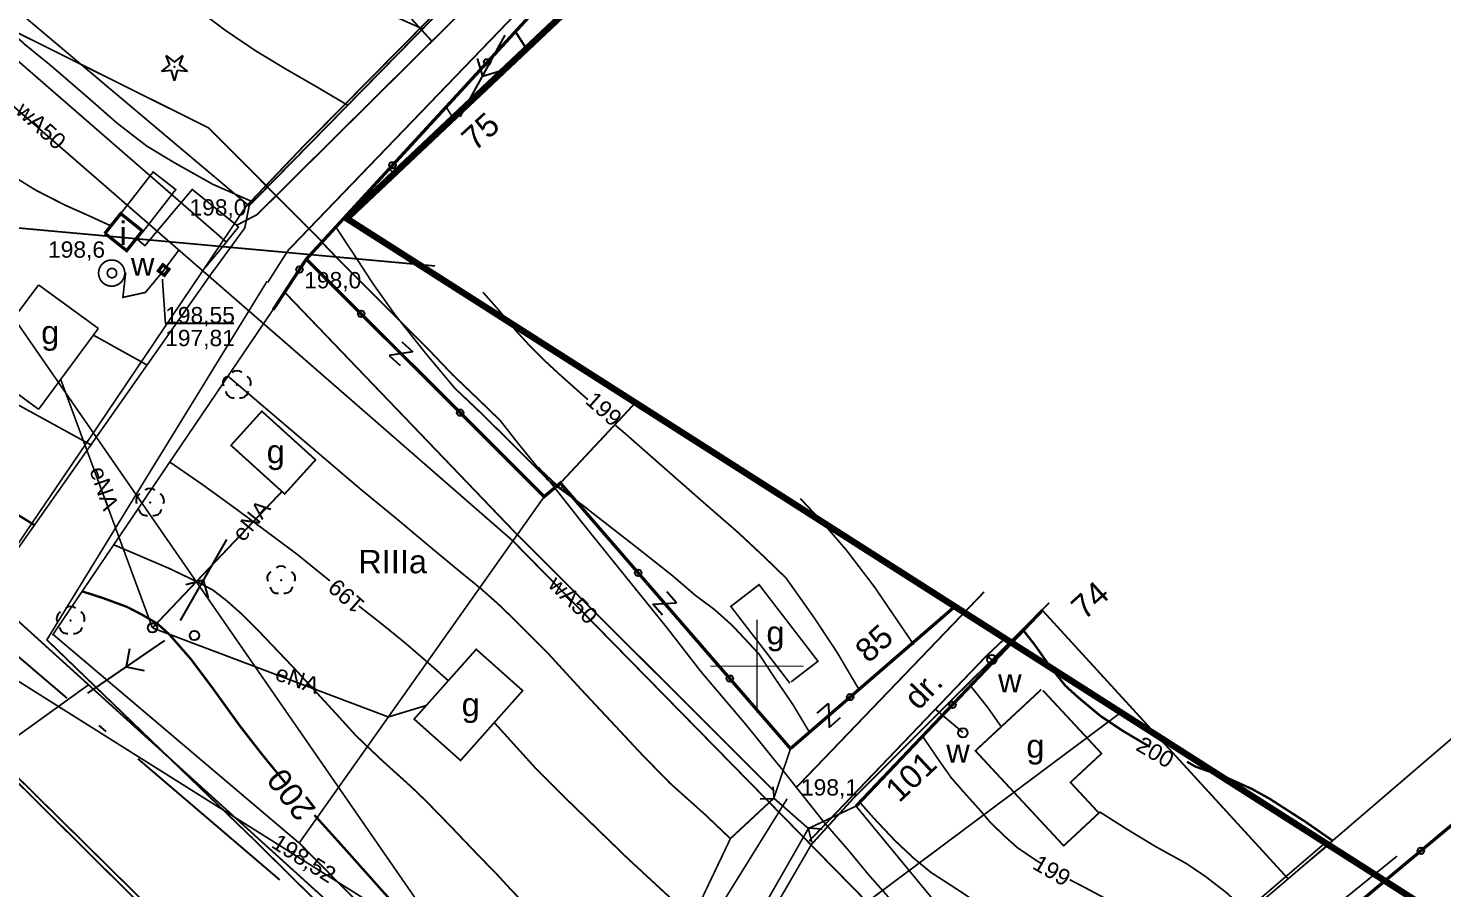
# Model space of a CAD drawing. Extents: x 7572697 to 7573818, y 5546684 to 5547005.
# Drawn here: x 7573260.9 to 7573336.7, y 5546738.1 to 5546784.2 of the extents above; entities that cross this region are included whole.
import ezdxf
from ezdxf.enums import TextEntityAlignment as Align

# ---------------------------------------------------------------- set-up
doc = ezdxf.new("R2010")
doc.units = 0
doc.header["$MEASUREMENT"] = 0
for name, pattern in [('1', [2, 1, -1]), ('15', [3, 2, -0.45, 0.1, -0.45]), ('2', [1, 0.5, -0.5]), ('901', [0])]:
    doc.linetypes.add(name, pattern=pattern)
doc.styles.add('STYL_ARIAL', font='Arial', dxfattribs={"oblique": 0.1})

# ---------------------------------------------------------------- blocks, each defined once
blk = doc.blocks.new('922')
at = {"color": 0}
for centre, radius, start, end in [((-0.35, 0.1), 0.4, 119.84816, 203.51949), ((0, 0.35), 0.4, 50.114, 129.886), ((0.35, 0.1), 0.4, 336.88451, 60.15184), ((-0.2, -0.3), 0.4, 187.477, 278.47884), ((0.2, -0.275), 0.425, 262.64593, 349.62892)]:
    blk.add_arc(centre, radius, start, end, dxfattribs=at)
blk.add_point((0, 0), dxfattribs=at)
blk = doc.blocks.new('507')
at = {"color": 0, "const_width": 0.18}
blk.add_lwpolyline([(0.2, 0.2), (0.2, -0.2), (-0.2, -0.2), (-0.2, 0.2)], close=True, dxfattribs=at)
blk = doc.blocks.new('921')
at = {"color": 0}
for p, q in [((-0.7, -0.25), (-0.25, 0.1)), ((-0.25, 0.1), (-0.45, 0.6)), ((-0.45, 0.6), (0, 0.25)), ((0, 0.25), (0.45, 0.6)), ((0.45, 0.6), (0.25, 0.1)), ((0.25, 0.1), (0.7, -0.25)), ((-0.15, -0.2), (-0.7, -0.25)), ((0, -0.75), (-0.15, -0.2)), ((0.15, -0.2), (0, -0.75)), ((0.7, -0.25), (0.15, -0.2))]:
    blk.add_line(p, q, dxfattribs=at)
blk.add_point((0, 0), dxfattribs=at)
blk = doc.blocks.new('516')
at = {"color": 0}
for p, q in [((0.75, 0), (5.75, 0)), ((3.25, 0), (2.55, 0.7)), ((2.55, -0.7), (3.25, 0))]:
    blk.add_line(p, q, dxfattribs=at)
blk = doc.blocks.new('510')
at = {"color": 0}
blk.add_circle((0, 0), 0.25, dxfattribs=at)
blk.add_circle((0, 0), 0.25, dxfattribs=at)
blk = doc.blocks.new('202')
at = {"color": 0}
blk.add_circle((0, 0), 0.25, dxfattribs=at)
blk.add_circle((0, 0), 0.25, dxfattribs=at)
blk = doc.blocks.new('991')
at = {"color": 0}
for p, q in [((-0.4, 0.5), (0.4, 0.5)), ((0.4, 0.5), (-0.4, -0.5)), ((-0.4, -0.5), (0.4, -0.5))]:
    blk.add_line(p, q, dxfattribs=at)

msp = doc.modelspace()

# ---------------------------------------------------------------- linework, layer by layer
at = {"color": 0}
msp.add_line((7573268.271, 5546768.3786), (7573271.946, 5546768.3786), dxfattribs=at)
at = {"linetype": '15', "ltscale": 5}
msp.add_lwpolyline([(7573108.622, 5546899.293), (7573226.703, 5546880.3512), (7573221.1744, 5546784.0016), (7573305.1608, 5546712.2674)], dxfattribs=at)
at = {"color": 5, "const_width": 0.09}
for points in [[(7573377.501, 5546850.833), (7573369.193, 5546860.715), (7573368.577, 5546860.174), (7573351.62, 5546844.857), (7573347.664, 5546841.377), (7573342.559, 5546836.399), (7573339.596, 5546833.787), (7573332.71, 5546828.728), (7573326.313, 5546822.951), (7573317.098, 5546814.54), (7573309.343, 5546807.667), (7573298.381, 5546798.377), (7573297.604, 5546797.632), (7573285.188, 5546786.093), (7573273.203, 5546774.209), (7573272.105, 5546773.634), (7573272.105, 5546773.634), (7573269.723, 5546775.556), (7573267.186, 5546772.541), (7573266.6934, 5546772.9555)], [(7573199.83, 5546806.53), (7573208.5938, 5546825.7585), (7573246.3501, 5546791.9974), (7573275.3751, 5546766.7692), (7573286.8978, 5546756.7282), (7573305.899, 5546737.356)], [(7573273.506, 5546793.44), (7573282.5714, 5546783.4985)], [(7573272.0976, 5546773.6345), (7573272.196, 5546773.5361), (7573271.1873, 5546772.2814)], [(7573269.0061, 5546772.3051), (7573268.1884, 5546771.2076), (7573267.2127, 5546770.0335), (7573266.0055, 5546769.7689), (7573266.1544, 5546771.0918)], [(7573271.1873, 5546772.2814), (7573270.2764, 5546771.201)], [(7573257.6347, 5546754.9158), (7573289.769, 5546725.8031)], [(7573313.4155, 5546751.6012), (7573312.291, 5546750.5428), (7573302.7991, 5546740.6276)], [(7573312.291, 5546750.5428), (7573312.59, 5546750.351)], [(7573264.1369, 5546748.9825), (7573231.196, 5546725.236)], [(7573305.899, 5546737.356), (7573319.6535, 5546747.6265)], [(7573311.0343, 5546746.4484), (7573309.546, 5546747.7052)]]:
    msp.add_lwpolyline(points, dxfattribs=at)
at = {"color": 3, "const_width": 0.09}
for points in [[(7573346.8881, 5546841.5758), (7573334.66, 5546830.821), (7573331.858, 5546828.657), (7573320.077, 5546818.23), (7573308.858, 5546808.199), (7573297.224, 5546797.972), (7573284.58, 5546786.715), (7573272.764, 5546774.675), (7573256.866, 5546788.067), (7573242.125, 5546801.246), (7573237.173, 5546795.169)], [(7573270.8183, 5546771.13), (7573272.5404, 5546773.4918), (7573272.7865, 5546774.7219)], [(7573258.957, 5546754.283), (7573270.8864, 5546771.2383)], [(7573262.2273, 5546751.655), (7573274.0847, 5546769.1556)], [(7573289.458, 5546759.815), (7573293.4824, 5546764.1229)], [(7573301.796, 5546745.578), (7573289.458, 5546759.815), (7573288.594, 5546759.088), (7573275.455, 5546740.517)], [(7573316.747, 5546728.627), (7573328.474, 5546738.599), (7573315.296, 5546752.995), (7573305.31, 5546742.497)], [(7573275.455, 5546740.517), (7573262.238, 5546751.721)], [(7573328.474, 5546738.599), (7573339.489, 5546748.047)], [(7573298.577, 5546740.758), (7573300.902, 5546742.923), (7573301.796, 5546745.578)], [(7573273.903, 5546730.327), (7573259.212, 5546744.905), (7573234.479, 5546727.047), (7573246.055, 5546710.261)], [(7573300.025, 5546736.523), (7573302.755, 5546741.297), (7573305.31, 5546742.497)], [(7573316.747, 5546728.627), (7573305.31, 5546742.497)], [(7573290.9724, 5546724.8092), (7573275.4731, 5546740.5054)], [(7573298.577, 5546740.758), (7573291.012, 5546724.89)]]:
    msp.add_lwpolyline(points, dxfattribs=at)
at = {"color": 6, "const_width": 0.35}
for points in [[(7573349.4716, 5546824.7787), (7573334.6135, 5546827.4202), (7573278, 5546774), (7573365.7825, 5546717.9984)], [(7573092.2503, 5546815.8488), (7573096, 5546815), (7573301.5, 5546687), (7573365.78, 5546718), (7573278, 5546774)]]:
    msp.add_lwpolyline(points, dxfattribs=at)
at = {"color": 0, "linetype": '2', "const_width": 0.09}
for points in [[(7573273.7676, 5546770.5658), (7573274.859, 5546772.2856), (7573286.5271, 5546784.4035), (7573289.1002, 5546787.0295), (7573296.6078, 5546793.578), (7573300.4442, 5546797.0837), (7573309.0167, 5546804.6706), (7573319.1371, 5546813.6598), (7573329.1714, 5546822.272)], [(7573271.543, 5546772.742), (7573271.543, 5546772.742), (7573240.7264, 5546799.5296)], [(7573285.2506, 5546787.5653), (7573281.6126, 5546783.8612), (7573275.6594, 5546777.8419), (7573272.5903, 5546774.6206), (7573271.1681, 5546772.5039), (7573269.2499, 5546769.6597), (7573264.4874, 5546762.6019), (7573261.0478, 5546757.5417), (7573258.8385, 5546754.2477), (7573248.4206, 5546763.2104), (7573236.6201, 5546773.5424), (7573227.0356, 5546781.6916), (7573230.6405, 5546786.7518)], [(7573271.5684, 5546773.6708), (7573271.5674, 5546773.6722), (7573271.5665, 5546773.6736), (7573271.5656, 5546773.6751), (7573271.5647, 5546773.6767), (7573271.5639, 5546773.6782), (7573271.5632, 5546773.6798), (7573271.5625, 5546773.6814), (7573271.5618, 5546773.683), (7573271.5613, 5546773.6847), (7573271.5607, 5546773.6863), (7573271.5603, 5546773.688), (7573271.5599, 5546773.6897), (7573271.5596, 5546773.6914), (7573271.5593, 5546773.6932), (7573271.5591, 5546773.6949), (7573271.5589, 5546773.6966), (7573271.5588, 5546773.6984), (7573271.5588, 5546773.7001), (7573271.5588, 5546773.7019), (7573271.5589, 5546773.7036), (7573271.559, 5546773.7053), (7573271.5592, 5546773.7071), (7573271.5595, 5546773.7088), (7573271.5598, 5546773.7105), (7573271.5602, 5546773.7122), (7573271.5606, 5546773.7139), (7573271.5611, 5546773.7156), (7573271.5617, 5546773.7172), (7573271.5623, 5546773.7189), (7573271.563, 5546773.7205), (7573271.5637, 5546773.722), (7573271.5645, 5546773.7236), (7573271.5654, 5546773.7251), (7573271.5663, 5546773.7266), (7573271.5672, 5546773.7281), (7573271.5682, 5546773.7295), (7573271.5692, 5546773.7309), (7573271.5703, 5546773.7323), (7573271.5715, 5546773.7336), (7573271.5727, 5546773.7349), (7573271.5739, 5546773.7361), (7573271.5752, 5546773.7373), (7573271.5765, 5546773.7385), (7573271.5778, 5546773.7396), (7573271.5792, 5546773.7406), (7573271.5806, 5546773.7416), (7573271.5821, 5546773.7426), (7573271.5836, 5546773.7435), (7573271.5851, 5546773.7444), (7573271.5867, 5546773.7452), (7573271.5882, 5546773.7459), (7573271.5898, 5546773.7466), (7573271.5915, 5546773.7472), (7573271.5931, 5546773.7478), (7573271.5948, 5546773.7483), (7573271.5965, 5546773.7488), (7573271.5982, 5546773.7492), (7573271.5999, 5546773.7495), (7573271.6016, 5546773.7498), (7573271.6033, 5546773.75), (7573271.6051, 5546773.7502), (7573271.6068, 5546773.7503), (7573271.6086, 5546773.7503), (7573271.6103, 5546773.7503), (7573271.6121, 5546773.7502), (7573271.6138, 5546773.75), (7573271.6155, 5546773.7498), (7573271.6173, 5546773.7496), (7573271.619, 5546773.7492), (7573271.6207, 5546773.7489), (7573271.6224, 5546773.7484), (7573271.624, 5546773.7479), (7573271.6257, 5546773.7473), (7573271.6273, 5546773.7467), (7573271.6289, 5546773.7461), (7573271.6305, 5546773.7453), (7573271.6321, 5546773.7445), (7573271.6336, 5546773.7437), (7573271.6351, 5546773.7428), (7573271.6366, 5546773.7419), (7573271.638, 5546773.7409), (7573271.6394, 5546773.7398), (7573271.6407, 5546773.7387), (7573271.6421, 5546773.7376), (7573271.6434, 5546773.7364), (7573271.6446, 5546773.7352), (7573271.6458, 5546773.7339), (7573271.6469, 5546773.7326), (7573271.648, 5546773.7312), (7573271.6491, 5546773.7298), (7573271.6501, 5546773.7284), (7573271.6511, 5546773.727), (7573271.652, 5546773.7255), (7573271.6528, 5546773.7239), (7573271.6536, 5546773.7224), (7573271.6544, 5546773.7208), (7573271.655, 5546773.7192), (7573271.6557, 5546773.7176), (7573271.6563, 5546773.7159), (7573271.6568, 5546773.7143), (7573271.6572, 5546773.7126), (7573271.6576, 5546773.7109), (7573271.658, 5546773.7092), (7573271.6582, 5546773.7074), (7573271.6585, 5546773.7057), (7573271.6586, 5546773.704), (7573271.6587, 5546773.7022), (7573271.6588, 5546773.7005), (7573271.6587, 5546773.6987), (7573271.6586, 5546773.697), (7573271.6585, 5546773.6953), (7573271.6583, 5546773.6935), (7573271.658, 5546773.6918), (7573271.6577, 5546773.6901), (7573271.6573, 5546773.6884), (7573271.6569, 5546773.6867), (7573271.6564, 5546773.685), (7573271.6558, 5546773.6834), (7573271.6552, 5546773.6817), (7573271.6545, 5546773.6801), (7573271.6538, 5546773.6786), (7573271.653, 5546773.677), (7573271.6522, 5546773.6755), (7573271.6513, 5546773.674), (7573271.6503, 5546773.6725), (7573271.6493, 5546773.6711), (7573271.6483, 5546773.6697), (7573271.6472, 5546773.6683), (7573271.646, 5546773.667), (7573271.6449, 5546773.6657), (7573271.6436, 5546773.6645), (7573271.6424, 5546773.6633), (7573271.641, 5546773.6621), (7573271.6397, 5546773.661), (7573271.6383, 5546773.66), (7573271.6369, 5546773.659), (7573271.6354, 5546773.658), (7573271.6339, 5546773.6571), (7573271.6324, 5546773.6562), (7573271.6308, 5546773.6554), (7573271.6293, 5546773.6547), (7573271.6277, 5546773.654), (7573271.626, 5546773.6534), (7573271.6244, 5546773.6528), (7573271.6227, 5546773.6523), (7573271.621, 5546773.6518), (7573271.6193, 5546773.6514), (7573271.6176, 5546773.6511), (7573271.6159, 5546773.6508), (7573271.6142, 5546773.6506), (7573271.6124, 5546773.6504), (7573271.6107, 5546773.6503), (7573271.6089, 5546773.6503), (7573271.6072, 5546773.6503), (7573271.6055, 5546773.6504), (7573271.6037, 5546773.6506), (7573271.602, 5546773.6508), (7573271.6003, 5546773.651), (7573271.5985, 5546773.6514), (7573271.5968, 5546773.6517), (7573271.5952, 5546773.6522), (7573271.5935, 5546773.6527), (7573271.5918, 5546773.6533), (7573271.5902, 5546773.6539), (7573271.5886, 5546773.6545), (7573271.587, 5546773.6553), (7573271.5855, 5546773.6561), (7573271.5839, 5546773.6569), (7573271.5824, 5546773.6578), (7573271.581, 5546773.6587), (7573271.5795, 5546773.6597), (7573271.5781, 5546773.6608), (7573271.5768, 5546773.6619), (7573271.5754, 5546773.663), (7573271.5742, 5546773.6642), (7573271.5729, 5546773.6654), (7573271.5717, 5546773.6667), (7573271.5706, 5546773.668), (7573271.5684, 5546773.6708)], [(7573275.934, 5546771.3556), (7573275.933, 5546771.3571), (7573275.9321, 5546771.3585), (7573275.9312, 5546771.36), (7573275.9303, 5546771.3616), (7573275.9295, 5546771.3631), (7573275.9288, 5546771.3647), (7573275.9281, 5546771.3663), (7573275.9275, 5546771.3679), (7573275.9269, 5546771.3696), (7573275.9264, 5546771.3712), (7573275.9259, 5546771.3729), (7573275.9255, 5546771.3746), (7573275.9252, 5546771.3763), (7573275.9249, 5546771.378), (7573275.9247, 5546771.3798), (7573275.9245, 5546771.3815), (7573275.9244, 5546771.3833), (7573275.9244, 5546771.385), (7573275.9244, 5546771.3867), (7573275.9245, 5546771.3885), (7573275.9246, 5546771.3902), (7573275.9248, 5546771.392), (7573275.9251, 5546771.3937), (7573275.9254, 5546771.3954), (7573275.9258, 5546771.3971), (7573275.9263, 5546771.3988), (7573275.9268, 5546771.4005), (7573275.9273, 5546771.4021), (7573275.928, 5546771.4037), (7573275.9286, 5546771.4054), (7573275.9294, 5546771.4069), (7573275.9301, 5546771.4085), (7573275.931, 5546771.41), (7573275.9319, 5546771.4115), (7573275.9328, 5546771.413), (7573275.9338, 5546771.4144), (7573275.9349, 5546771.4158), (7573275.936, 5546771.4172), (7573275.9371, 5546771.4185), (7573275.9383, 5546771.4198), (7573275.9395, 5546771.421), (7573275.9408, 5546771.4222), (7573275.9421, 5546771.4234), (7573275.9435, 5546771.4245), (7573275.9448, 5546771.4255), (7573275.9463, 5546771.4265), (7573275.9477, 5546771.4275), (7573275.9492, 5546771.4284), (7573275.9507, 5546771.4293), (7573275.9523, 5546771.43), (7573275.9539, 5546771.4308), (7573275.9555, 5546771.4315), (7573275.9571, 5546771.4321), (7573275.9588, 5546771.4327), (7573275.9604, 5546771.4332), (7573275.9621, 5546771.4337), (7573275.9638, 5546771.4341), (7573275.9655, 5546771.4344), (7573275.9672, 5546771.4347), (7573275.969, 5546771.4349), (7573275.9707, 5546771.4351), (7573275.9724, 5546771.4352), (7573275.9742, 5546771.4352), (7573275.9759, 5546771.4352), (7573275.9777, 5546771.4351), (7573275.9794, 5546771.4349), (7573275.9812, 5546771.4347), (7573275.9829, 5546771.4345), (7573275.9846, 5546771.4341), (7573275.9863, 5546771.4338), (7573275.988, 5546771.4333), (7573275.9897, 5546771.4328), (7573275.9913, 5546771.4322), (7573275.9929, 5546771.4316), (7573275.9945, 5546771.4309), (7573275.9961, 5546771.4302), (7573275.9977, 5546771.4294), (7573275.9992, 5546771.4286), (7573276.0007, 5546771.4277), (7573276.0022, 5546771.4268), (7573276.0036, 5546771.4258), (7573276.005, 5546771.4247), (7573276.0064, 5546771.4236), (7573276.0077, 5546771.4225), (7573276.009, 5546771.4213), (7573276.0102, 5546771.4201), (7573276.0114, 5546771.4188), (7573276.0126, 5546771.4175), (7573276.0137, 5546771.4161), (7573276.0147, 5546771.4147), (7573276.0157, 5546771.4133), (7573276.0167, 5546771.4119), (7573276.0176, 5546771.4104), (7573276.0184, 5546771.4088), (7573276.0192, 5546771.4073), (7573276.02, 5546771.4057), (7573276.0207, 5546771.4041), (7573276.0213, 5546771.4025), (7573276.0219, 5546771.4008), (7573276.0224, 5546771.3992), (7573276.0229, 5546771.3975), (7573276.0233, 5546771.3958), (7573276.0236, 5546771.3941), (7573276.0239, 5546771.3923), (7573276.0241, 5546771.3906), (7573276.0243, 5546771.3889), (7573276.0243, 5546771.3871), (7573276.0244, 5546771.3854), (7573276.0244, 5546771.3836), (7573276.0243, 5546771.3819), (7573276.0241, 5546771.3802), (7573276.0239, 5546771.3784), (7573276.0237, 5546771.3767), (7573276.0233, 5546771.375), (7573276.0229, 5546771.3733), (7573276.0225, 5546771.3716), (7573276.022, 5546771.3699), (7573276.0214, 5546771.3683), (7573276.0208, 5546771.3666), (7573276.0201, 5546771.365), (7573276.0194, 5546771.3634), (7573276.0186, 5546771.3619), (7573276.0178, 5546771.3604), (7573276.0169, 5546771.3589), (7573276.0159, 5546771.3574), (7573276.0149, 5546771.356), (7573276.0139, 5546771.3546), (7573276.0128, 5546771.3532), (7573276.0117, 5546771.3519), (7573276.0105, 5546771.3506), (7573276.0093, 5546771.3494), (7573276.008, 5546771.3482), (7573276.0067, 5546771.347), (7573276.0053, 5546771.3459), (7573276.0039, 5546771.3449), (7573276.0025, 5546771.3438), (7573276.001, 5546771.3429), (7573275.9996, 5546771.342), (7573275.998, 5546771.3411), (7573275.9965, 5546771.3403), (7573275.9949, 5546771.3396), (7573275.9933, 5546771.3389), (7573275.9917, 5546771.3383), (7573275.99, 5546771.3377), (7573275.9884, 5546771.3372), (7573275.9867, 5546771.3367), (7573275.985, 5546771.3363), (7573275.9833, 5546771.336), (7573275.9815, 5546771.3357), (7573275.9798, 5546771.3355), (7573275.9781, 5546771.3353), (7573275.9763, 5546771.3352), (7573275.9746, 5546771.3352), (7573275.9728, 5546771.3352), (7573275.9711, 5546771.3353), (7573275.9693, 5546771.3354), (7573275.9676, 5546771.3357), (7573275.9659, 5546771.3359), (7573275.9642, 5546771.3362), (7573275.9625, 5546771.3366), (7573275.9608, 5546771.3371), (7573275.9591, 5546771.3376), (7573275.9575, 5546771.3381), (7573275.9558, 5546771.3388), (7573275.9542, 5546771.3394), (7573275.9526, 5546771.3402), (7573275.9511, 5546771.341), (7573275.9496, 5546771.3418), (7573275.9481, 5546771.3427), (7573275.9466, 5546771.3436), (7573275.9452, 5546771.3446), (7573275.9438, 5546771.3457), (7573275.9424, 5546771.3468), (7573275.9411, 5546771.3479), (7573275.9398, 5546771.3491), (7573275.9386, 5546771.3503), (7573275.9374, 5546771.3516), (7573275.9362, 5546771.3529), (7573275.934, 5546771.3556)], [(7573301.615, 5546742.8903), (7573289.9072, 5546724.0255), (7573272.9805, 5546740.7472), (7573261.9275, 5546751.4099), (7573273.7345, 5546770.6319)], [(7573287.165, 5546757.027), (7573274.6655, 5546770.057)], [(7573300.9356, 5546743.2904), (7573287.165, 5546757.027)], [(7573302.0913, 5546743.4784), (7573312.1785, 5546753.9824)], [(7573295.781, 5546716.8025), (7573291.9445, 5546721.1681), (7573297.7654, 5546731.3678), (7573300.7419, 5546736.6926), (7573302.9181, 5546740.443), (7573305.2332, 5546742.9897), (7573315.6645, 5546753.3944)], [(7573316.6424, 5546728.6814), (7573330.533, 5546740.5877)], [(7573334.3109, 5546739.8146), (7573327.4317, 5546734.2451), (7573318.1382, 5546726.6053), (7573315.4329, 5546724.568), (7573312.4232, 5546722.5505), (7573303.7581, 5546716.6966)]]:
    msp.add_lwpolyline(points, dxfattribs=at)
at = {"color": 37}
for points, const_width in [([(7573282.0821, 5546784.1588), (7573280.0647, 5546785.0518), (7573277.6173, 5546786.1762), (7573275.7652, 5546787.2015), (7573274.343, 5546788.0945), (7573273.1524, 5546789.1197), (7573272.0941, 5546790.1119), (7573270.3412, 5546791.8648), (7573268.2576, 5546793.9153), (7573266.2732, 5546795.7476), (7573264.8511, 5546797.0374), (7573263.462, 5546798.2942), (7573261.9407, 5546799.6502), (7573260.7501, 5546800.7746), (7573260.0555, 5546801.3369), (7573259.1295, 5546801.9322), (7573256.1463, 5546803.4536), (7573253.6328, 5546804.7765), (7573251.7476, 5546805.934), (7573248.6387, 5546807.9316)], 0.09), ([(7573273.0069, 5546774.8719), (7573270.8241, 5546775.831), (7573268.7074, 5546777.0216), (7573267.2853, 5546777.8815), (7573265.6978, 5546779.1052), (7573264.0772, 5546780.5274), (7573262.159, 5546782.181), (7573260.7368, 5546783.3386), (7573259.6785, 5546784.3308), (7573256.0736, 5546787.7373), (7573253.6592, 5546789.9532), (7573251.5955, 5546791.9574), (7573250.1733, 5546793.2803), (7573249.1812, 5546794.2725), (7573247.9244, 5546795.5954), (7573246.7668, 5546796.6868), (7573245.2124, 5546798.0097), (7573244.1276, 5546798.8498), (7573242.937, 5546799.6766), (7573241.9779, 5546800.2719), (7573241.5479, 5546800.5365)], 0.09), ([(7573267.7351, 5546787.056), (7573269.2565, 5546785.7662), (7573271.5054, 5546784.0794), (7573273.1524, 5546782.9682), (7573274.7399, 5546782.0091), (7573276.4597, 5546781.0169), (7573278.0803, 5546780.0578)], 0.09), ([(7573247.1704, 5546785.3759), (7573249.1217, 5546784.0199), (7573250.8084, 5546782.7631), (7573252.7597, 5546781.255), (7573254.2149, 5546780.2628), (7573255.8355, 5546779.0721), (7573257.2907, 5546778.0469), (7573259.447, 5546776.6909), (7573261.2991, 5546775.5333), (7573262.9197, 5546774.7065), (7573264.1103, 5546774.1774), (7573265.334, 5546773.6151)], 0.09), ([(7573287.0365, 5546784.0331), (7573287.6318, 5546783.1071)], 0.125), ([(7573283.2992, 5546780.0313), (7573283.7291, 5546779.3368)], 0.09), ([(7573280.2896, 5546776.6909), (7573280.5211, 5546776.3932)], 0.09), ([(7573245.8805, 5546774.9711), (7573246.8727, 5546774.0781), (7573248.1956, 5546772.9537), (7573250.4776, 5546770.9957), (7573253.0573, 5546768.9452), (7573255.2401, 5546767.3246), (7573257.1584, 5546765.9025), (7573259.0435, 5546764.7449), (7573264.3418, 5546761.8345)], 0.09), ([(7573277.4453, 5546773.5026), (7573278.5367, 5546771.849), (7573279.3966, 5546770.526), (7573280.6203, 5546768.8062), (7573282.2739, 5546766.7226), (7573283.7953, 5546764.9036), (7573285.0521, 5546763.713), (7573286.8711, 5546761.9271), (7573288.7562, 5546760.0287)], 0.09), ([(7573290.9324, 5546764.2885), (7573289.4441, 5546765.6114), (7573288.5842, 5546766.4052), (7573287.8235, 5546767.1658), (7573287.0959, 5546767.9596), (7573286.0707, 5546769.1833), (7573285.31, 5546770.0432)], 0.09), ([(7573245.682, 5546768.7335), (7573247.5672, 5546767.1129), (7573248.8901, 5546765.8892), (7573250.4445, 5546764.6325), (7573252.1643, 5546763.2765), (7573253.4541, 5546762.3174), (7573255.1409, 5546761.259), (7573257.1252, 5546760.0684), (7573259.9364, 5546758.3817), (7573261.299, 5546757.5416)], 0.125), ([(7573267.3184, 5546766.134), (7573264.408, 5546767.7546)], 0.09), ([(7573271.6443, 5546765.5387), (7573275.4477, 5546762.2976), (7573278.7881, 5546759.4533), (7573280.7394, 5546757.8525), (7573282.393, 5546756.4635), (7573283.9474, 5546755.1736), (7573285.2042, 5546754.1484), (7573286.0972, 5546753.3546), (7573286.924, 5546752.5609), (7573288.7761, 5546750.7088), (7573290.5951, 5546748.7244), (7573292.5464, 5546746.6408), (7573293.8296, 5546745.265), (7573295.351, 5546743.7106), (7573297.2031, 5546742.0569), (7573298.5591, 5546740.7671)], 0.09), ([(7573305.4978, 5546748.6979), (7573304.3072, 5546750.7153), (7573303.0835, 5546752.5674), (7573302.1244, 5546753.9234), (7573301.5621, 5546754.7172), (7573300.4376, 5546755.8086), (7573298.9494, 5546757.1976), (7573297.1965, 5546758.719), (7573292.8176, 5546762.5687), (7573292.4208, 5546762.8994)], 0.09), ([(7573277.1014, 5546754.5717), (7573275.3485, 5546755.9938), (7573273.6618, 5546757.2506), (7573272.0082, 5546758.4743), (7573270.3214, 5546759.698), (7573268.5024, 5546760.9548)], 0.09), ([(7573288.6901, 5546760.0552), (7573290.8729, 5546758.4677)], 0.09), ([(7573289.5169, 5546759.5591), (7573289.55, 5546759.5591)], 0.09), ([(7573308.4082, 5546751.1453), (7573306.2915, 5546754.2542), (7573304.8032, 5546756.2055), (7573303.3811, 5546757.8591), (7573302.3228, 5546758.9836)], 0.09), ([(7573265.5258, 5546756.5032), (7573267.0802, 5546755.8417), (7573268.4693, 5546755.2464), (7573269.9906, 5546754.5188), (7573270.8175, 5546754.0889), (7573271.5451, 5546753.5266), (7573272.405, 5546752.766), (7573273.2318, 5546751.9391), (7573275.2492, 5546749.8225), (7573276.4068, 5546748.5657), (7573277.5313, 5546747.342), (7573278.4904, 5546746.2837), (7573279.8795, 5546744.9607), (7573281.4339, 5546743.5585), (7573282.2607, 5546742.7647), (7573283.5506, 5546741.4418), (7573284.9065, 5546740.0196), (7573286.0972, 5546738.7959), (7573286.8248, 5546738.0022), (7573287.9162, 5546736.8777), (7573289.4706, 5546735.4556), (7573291.4881, 5546733.7027), (7573294.2265, 5546731.5001)], 0.09), ([(7573263.8457, 5546754.0028), (7573264.9702, 5546753.639), (7573266.227, 5546753.176), (7573267.0538, 5546752.746), (7573267.8475, 5546752.283), (7573268.4759, 5546751.7208), (7573269.6335, 5546750.3978), (7573270.8241, 5546748.8103), (7573272.2793, 5546746.7929), (7573273.4369, 5546745.3046), (7573274.7598, 5546743.684)], 0.125), ([(7573283.4448, 5546749.2272), (7573282.2872, 5546750.2525), (7573281.0966, 5546751.2777), (7573279.8729, 5546752.2699), (7573278.6492, 5546753.229)], 0.09), ([(7573321.0685, 5546745.6685), (7573319.6133, 5546746.5284), (7573318.4227, 5546747.3221), (7573317.232, 5546748.3143), (7573316.5375, 5546748.9427), (7573315.7438, 5546749.9349), (7573314.8508, 5546751.1917), (7573314.2885, 5546751.9061)], 0.125), ([(7573311.4443, 5546748.9427), (7573312.3703, 5546747.7851), (7573313.0649, 5546746.793)], 0.09), ([(7573296.5747, 5546736.4478), (7573293.0359, 5546739.722), (7573289.7617, 5546742.897), (7573288.108, 5546744.5507), (7573285.9252, 5546746.965)], 0.09), ([(7573308.8646, 5546746.2572), (7573309.7906, 5546744.9012), (7573310.419, 5546744.0082), (7573311.1136, 5546743.2145), (7573312.0065, 5546742.2223), (7573312.5026, 5546741.627), (7573313.3294, 5546740.8332), (7573313.9578, 5546740.271), (7573314.9831, 5546739.5765), (7573315.3138, 5546739.378)], 0.09), ([(7573330.8581, 5546740.6414), (7573329.436, 5546741.6336), (7573327.4847, 5546742.8904), (7573326.5255, 5546743.4195), (7573325.2026, 5546744.0148), (7573323.5159, 5546744.6102), (7573323.0529, 5546744.8747)], 0.125), ([(7573319.944, 5546731.3016), (7573317.662, 5546733.1537), (7573314.6854, 5546735.3365), (7573312.238, 5546737.0232), (7573311.0143, 5546737.85), (7573309.3276, 5546738.9414), (7573308.4015, 5546739.7021), (7573307.4094, 5546740.6348), (7573306.2849, 5546741.8254), (7573305.5242, 5546742.6853)], 0.09), ([(7573276.2745, 5546742.0172), (7573277.7959, 5546740.3305), (7573279.9456, 5546737.9162), (7573282.6906, 5546734.9065), (7573284.4435, 5546732.9883), (7573285.7929, 5546731.6687), (7573286.9174, 5546730.4615), (7573288.0915, 5546729.2047), (7573289.2159, 5546727.948), (7573291.3657, 5546725.5998)], 0.125), ([(7573318.3565, 5546742.1958), (7573319.8117, 5546741.2698), (7573321.3992, 5546740.3106), (7573323.0198, 5546739.4177), (7573324.045, 5546738.7231), (7573325.2026, 5546737.8302), (7573325.7648, 5546737.301), (7573326.3602, 5546736.7718)], 0.09), ([(7573316.769, 5546738.5512), (7573317.662, 5546738.0882), (7573318.588, 5546737.5921), (7573319.5141, 5546736.9968), (7573320.2086, 5546736.4213), (7573321.2338, 5546735.5614), (7573322.2591, 5546734.7015), (7573323.0529, 5546734.0731)], 0.09)]:
    msp.add_lwpolyline(points, dxfattribs=dict(at, const_width=const_width))
at = {"color": 0}
for points, const_width in [([(7573276.6913, 5546772.7354), (7573270.6059, 5546778.8539), (7573240.8667, 5546793.6507), (7573223.219, 5546802.4944), (7573213.0391, 5546805.2593), (7573209.831, 5546804.8294)], 0.09), ([(7573272.385, 5546774.6424), (7573272.3842, 5546774.6436), (7573272.3834, 5546774.6447), (7573272.3827, 5546774.6459), (7573272.382, 5546774.6472), (7573272.3814, 5546774.6484), (7573272.3808, 5546774.6497), (7573272.3802, 5546774.6509), (7573272.3797, 5546774.6522), (7573272.3793, 5546774.6536), (7573272.3788, 5546774.6549), (7573272.3785, 5546774.6562), (7573272.3782, 5546774.6576), (7573272.3779, 5546774.659), (7573272.3777, 5546774.6604), (7573272.3775, 5546774.6617), (7573272.3774, 5546774.6631), (7573272.3773, 5546774.6645), (7573272.3772, 5546774.6659), (7573272.3773, 5546774.6673), (7573272.3773, 5546774.6687), (7573272.3775, 5546774.6701), (7573272.3776, 5546774.6715), (7573272.3778, 5546774.6729), (7573272.3781, 5546774.6742), (7573272.3784, 5546774.6756), (7573272.3788, 5546774.6769), (7573272.3792, 5546774.6783), (7573272.3796, 5546774.6796), (7573272.3801, 5546774.6809), (7573272.3806, 5546774.6822), (7573272.3812, 5546774.6835), (7573272.3819, 5546774.6847), (7573272.3825, 5546774.6859), (7573272.3832, 5546774.6871), (7573272.384, 5546774.6883), (7573272.3848, 5546774.6895), (7573272.3856, 5546774.6906), (7573272.3865, 5546774.6917), (7573272.3874, 5546774.6927), (7573272.3884, 5546774.6937), (7573272.3894, 5546774.6947), (7573272.3904, 5546774.6957), (7573272.3914, 5546774.6966), (7573272.3925, 5546774.6975), (7573272.3936, 5546774.6983), (7573272.3948, 5546774.6991), (7573272.3959, 5546774.6999), (7573272.3971, 5546774.7006), (7573272.3983, 5546774.7013), (7573272.3996, 5546774.702), (7573272.4008, 5546774.7025), (7573272.4021, 5546774.7031), (7573272.4034, 5546774.7036), (7573272.4047, 5546774.7041), (7573272.4061, 5546774.7045), (7573272.4074, 5546774.7048), (7573272.4088, 5546774.7052), (7573272.4102, 5546774.7054), (7573272.4115, 5546774.7057), (7573272.4129, 5546774.7058), (7573272.4143, 5546774.706), (7573272.4157, 5546774.706), (7573272.4171, 5546774.7061), (7573272.4185, 5546774.706), (7573272.4199, 5546774.706), (7573272.4213, 5546774.7059), (7573272.4227, 5546774.7057), (7573272.424, 5546774.7055), (7573272.4254, 5546774.7052), (7573272.4268, 5546774.7049), (7573272.4281, 5546774.7046), (7573272.4295, 5546774.7042), (7573272.4308, 5546774.7037), (7573272.4321, 5546774.7032), (7573272.4334, 5546774.7027), (7573272.4346, 5546774.7021), (7573272.4359, 5546774.7015), (7573272.4371, 5546774.7008), (7573272.4383, 5546774.7001), (7573272.4395, 5546774.6993), (7573272.4406, 5546774.6985), (7573272.4418, 5546774.6977), (7573272.4428, 5546774.6968), (7573272.4439, 5546774.6959), (7573272.4449, 5546774.6949), (7573272.4459, 5546774.694), (7573272.4469, 5546774.6929), (7573272.4478, 5546774.6919), (7573272.4487, 5546774.6908), (7573272.4495, 5546774.6897), (7573272.4503, 5546774.6886), (7573272.4511, 5546774.6874), (7573272.4518, 5546774.6862), (7573272.4525, 5546774.685), (7573272.4531, 5546774.6837), (7573272.4537, 5546774.6825), (7573272.4543, 5546774.6812), (7573272.4548, 5546774.6799), (7573272.4552, 5546774.6786), (7573272.4557, 5546774.6772), (7573272.456, 5546774.6759), (7573272.4563, 5546774.6745), (7573272.4566, 5546774.6732), (7573272.4568, 5546774.6718), (7573272.457, 5546774.6704), (7573272.4571, 5546774.669), (7573272.4572, 5546774.6676), (7573272.4572, 5546774.6662), (7573272.4572, 5546774.6648), (7573272.4572, 5546774.6634), (7573272.457, 5546774.662), (7573272.4569, 5546774.6607), (7573272.4567, 5546774.6593), (7573272.4564, 5546774.6579), (7573272.4561, 5546774.6565), (7573272.4557, 5546774.6552), (7573272.4553, 5546774.6539), (7573272.4549, 5546774.6525), (7573272.4544, 5546774.6512), (7573272.4539, 5546774.6499), (7573272.4533, 5546774.6487), (7573272.4526, 5546774.6474), (7573272.452, 5546774.6462), (7573272.4513, 5546774.645), (7573272.4505, 5546774.6438), (7573272.4497, 5546774.6427), (7573272.4489, 5546774.6416), (7573272.448, 5546774.6405), (7573272.4471, 5546774.6394), (7573272.4461, 5546774.6384), (7573272.4451, 5546774.6374), (7573272.4441, 5546774.6364), (7573272.4431, 5546774.6355), (7573272.442, 5546774.6346), (7573272.4409, 5546774.6338), (7573272.4397, 5546774.633), (7573272.4386, 5546774.6322), (7573272.4374, 5546774.6315), (7573272.4362, 5546774.6308), (7573272.4349, 5546774.6302), (7573272.4337, 5546774.6296), (7573272.4324, 5546774.629), (7573272.4311, 5546774.6285), (7573272.4298, 5546774.6281), (7573272.4284, 5546774.6277), (7573272.4271, 5546774.6273), (7573272.4257, 5546774.627), (7573272.4243, 5546774.6267), (7573272.423, 5546774.6265), (7573272.4216, 5546774.6263), (7573272.4202, 5546774.6262), (7573272.4188, 5546774.6261), (7573272.4174, 5546774.6261), (7573272.416, 5546774.6261), (7573272.4146, 5546774.6262), (7573272.4132, 5546774.6263), (7573272.4118, 5546774.6264), (7573272.4105, 5546774.6267), (7573272.4091, 5546774.6269), (7573272.4077, 5546774.6272), (7573272.4064, 5546774.6276), (7573272.405, 5546774.628), (7573272.4037, 5546774.6284), (7573272.4024, 5546774.6289), (7573272.4011, 5546774.6295), (7573272.3999, 5546774.6301), (7573272.3986, 5546774.6307), (7573272.3974, 5546774.6314), (7573272.3962, 5546774.6321), (7573272.395, 5546774.6328), (7573272.3939, 5546774.6336), (7573272.3927, 5546774.6345), (7573272.3917, 5546774.6353), (7573272.3906, 5546774.6362), (7573272.3896, 5546774.6372), (7573272.3886, 5546774.6382), (7573272.3876, 5546774.6392), (7573272.3867, 5546774.6402), (7573272.385, 5546774.6424)], 0.25), ([(7573265.0299, 5546773.1854), (7573265.8898, 5546774.2603), (7573267.0514, 5546773.331), (7573266.206, 5546772.2743), (7573265.0464, 5546773.2019)], 0.175), ([(7573302.8188, 5546746.449), (7573301.9258, 5546747.9373), (7573300.9336, 5546749.3925), (7573300.1068, 5546750.6493), (7573298.6847, 5546752.1706), (7573297.7256, 5546753.0305), (7573296.7003, 5546753.7912), (7573295.5097, 5546754.8165), (7573293.4592, 5546756.437), (7573289.2787, 5546759.6914), (7573288.1873, 5546760.7167), (7573287.1951, 5546761.9404), (7573286.236, 5546763.1641), (7573285.1115, 5546764.2555), (7573283.6894, 5546765.6115), (7573282.3665, 5546767.0005), (7573279.0989, 5546770.2681), (7573277.4122, 5546771.9548), (7573276.6846, 5546772.7155)], 0.09), ([(7573264.8388, 5546770.6584), (7573264.8248, 5546770.6784), (7573264.8114, 5546770.6988), (7573264.7987, 5546770.7197), (7573264.7868, 5546770.741), (7573264.7756, 5546770.7628), (7573264.7652, 5546770.7849), (7573264.7556, 5546770.8073), (7573264.7467, 5546770.8301), (7573264.7387, 5546770.8532), (7573264.7314, 5546770.8765), (7573264.725, 5546770.9001), (7573264.7194, 5546770.9239), (7573264.7147, 5546770.9478), (7573264.7108, 5546770.972), (7573264.7077, 5546770.9962), (7573264.7055, 5546771.0205), (7573264.7041, 5546771.0449), (7573264.7036, 5546771.0694), (7573264.7039, 5546771.0938), (7573264.7051, 5546771.1182), (7573264.7071, 5546771.1425), (7573264.71, 5546771.1668), (7573264.7138, 5546771.191), (7573264.7183, 5546771.215), (7573264.7237, 5546771.2388), (7573264.73, 5546771.2624), (7573264.737, 5546771.2858), (7573264.7449, 5546771.3089), (7573264.7535, 5546771.3318), (7573264.763, 5546771.3543), (7573264.7733, 5546771.3765), (7573264.7843, 5546771.3983), (7573264.796, 5546771.4197), (7573264.8085, 5546771.4407), (7573264.8218, 5546771.4612), (7573264.8357, 5546771.4813), (7573264.8503, 5546771.5009), (7573264.8656, 5546771.5199), (7573264.8816, 5546771.5384), (7573264.8982, 5546771.5564), (7573264.9154, 5546771.5737), (7573264.9332, 5546771.5904), (7573264.9516, 5546771.6065), (7573264.9705, 5546771.622), (7573264.99, 5546771.6368), (7573265.0099, 5546771.6509), (7573265.0304, 5546771.6642), (7573265.0513, 5546771.6769), (7573265.0726, 5546771.6888), (7573265.0943, 5546771.7), (7573265.1164, 5546771.7104), (7573265.1389, 5546771.7201), (7573265.1616, 5546771.7289), (7573265.1847, 5546771.7369), (7573265.2081, 5546771.7442), (7573265.2316, 5546771.7506), (7573265.2554, 5546771.7562), (7573265.2794, 5546771.7609), (7573265.3035, 5546771.7649), (7573265.3277, 5546771.7679), (7573265.3521, 5546771.7701), (7573265.3765, 5546771.7715), (7573265.4009, 5546771.772), (7573265.4253, 5546771.7717), (7573265.4497, 5546771.7705), (7573265.4741, 5546771.7685), (7573265.4983, 5546771.7656), (7573265.5225, 5546771.7619), (7573265.5465, 5546771.7573), (7573265.5703, 5546771.7519), (7573265.5939, 5546771.7457), (7573265.6173, 5546771.7386), (7573265.6405, 5546771.7307), (7573265.6633, 5546771.7221), (7573265.6858, 5546771.7126), (7573265.708, 5546771.7024), (7573265.7298, 5546771.6914), (7573265.7513, 5546771.6796), (7573265.7722, 5546771.6671), (7573265.7928, 5546771.6539), (7573265.8129, 5546771.6399), (7573265.8324, 5546771.6253), (7573265.8515, 5546771.61), (7573265.87, 5546771.594), (7573265.8879, 5546771.5774), (7573265.9052, 5546771.5602), (7573265.922, 5546771.5424), (7573265.9381, 5546771.524), (7573265.9535, 5546771.5051), (7573265.9683, 5546771.4857), (7573265.9824, 5546771.4657), (7573265.9958, 5546771.4453), (7573266.0084, 5546771.4244), (7573266.0204, 5546771.403), (7573266.0316, 5546771.3813), (7573266.042, 5546771.3592), (7573266.0516, 5546771.3368), (7573266.0604, 5546771.314), (7573266.0685, 5546771.2909), (7573266.0757, 5546771.2676), (7573266.0821, 5546771.244), (7573266.0877, 5546771.2202), (7573266.0925, 5546771.1962), (7573266.0964, 5546771.1721), (7573266.0995, 5546771.1479), (7573266.1017, 5546771.1235), (7573266.1031, 5546771.0992), (7573266.1036, 5546771.0747), (7573266.1032, 5546771.0503), (7573266.1021, 5546771.0259), (7573266.1, 5546771.0015), (7573266.0971, 5546770.9773), (7573266.0934, 5546770.9531), (7573266.0888, 5546770.9291), (7573266.0834, 5546770.9053), (7573266.0772, 5546770.8817), (7573266.0701, 5546770.8583), (7573266.0623, 5546770.8352), (7573266.0536, 5546770.8123), (7573266.0441, 5546770.7898), (7573266.0339, 5546770.7676), (7573266.0229, 5546770.7458), (7573266.0111, 5546770.7244), (7573265.9986, 5546770.7034), (7573265.9854, 5546770.6828), (7573265.9715, 5546770.6628), (7573265.9568, 5546770.6432), (7573265.9415, 5546770.6241), (7573265.9256, 5546770.6056), (7573265.909, 5546770.5877), (7573265.8918, 5546770.5704), (7573265.874, 5546770.5536), (7573265.8556, 5546770.5375), (7573265.8367, 5546770.5221), (7573265.8172, 5546770.5073), (7573265.7972, 5546770.4932), (7573265.7768, 5546770.4798), (7573265.7559, 5546770.4672), (7573265.7346, 5546770.4552), (7573265.7128, 5546770.4441), (7573265.6907, 5546770.4337), (7573265.6683, 5546770.424), (7573265.6455, 5546770.4152), (7573265.6224, 5546770.4071), (7573265.5991, 5546770.3999), (7573265.5755, 5546770.3935), (7573265.5517, 5546770.3879), (7573265.5278, 5546770.3831), (7573265.5037, 5546770.3792), (7573265.4794, 5546770.3762), (7573265.4551, 5546770.3739), (7573265.4307, 5546770.3726), (7573265.4063, 5546770.372), (7573265.3818, 5546770.3724), (7573265.3574, 5546770.3736), (7573265.3331, 5546770.3756), (7573265.3088, 5546770.3785), (7573265.2847, 5546770.3822), (7573265.2607, 5546770.3868), (7573265.2368, 5546770.3922), (7573265.2132, 5546770.3984), (7573265.1898, 5546770.4055), (7573265.1667, 5546770.4133), (7573265.1438, 5546770.422), (7573265.1213, 5546770.4315), (7573265.0991, 5546770.4417), (7573265.0773, 5546770.4527), (7573265.0559, 5546770.4645), (7573265.0349, 5546770.477), (7573265.0144, 5546770.4902), (7573264.9943, 5546770.5042), (7573264.9747, 5546770.5188), (7573264.9557, 5546770.5341), (7573264.9372, 5546770.55), (7573264.9192, 5546770.5666), (7573264.9019, 5546770.5839), (7573264.8852, 5546770.6017), (7573264.8691, 5546770.62), (7573264.8388, 5546770.6584)], 0.09), ([(7573265.2184, 5546770.9243), (7573265.2134, 5546770.9314), (7573265.2086, 5546770.9387), (7573265.2041, 5546770.9462), (7573265.1998, 5546770.9538), (7573265.1958, 5546770.9616), (7573265.1921, 5546770.9695), (7573265.1887, 5546770.9775), (7573265.1855, 5546770.9856), (7573265.1826, 5546770.9939), (7573265.1801, 5546771.0022), (7573265.1778, 5546771.0106), (7573265.1758, 5546771.0191), (7573265.1741, 5546771.0277), (7573265.1727, 5546771.0363), (7573265.1716, 5546771.045), (7573265.1708, 5546771.0536), (7573265.1703, 5546771.0624), (7573265.1701, 5546771.0711), (7573265.1702, 5546771.0798), (7573265.1707, 5546771.0885), (7573265.1714, 5546771.0972), (7573265.1724, 5546771.1059), (7573265.1737, 5546771.1145), (7573265.1754, 5546771.1231), (7573265.1773, 5546771.1316), (7573265.1795, 5546771.14), (7573265.1821, 5546771.1484), (7573265.1849, 5546771.1566), (7573265.188, 5546771.1648), (7573265.1913, 5546771.1728), (7573265.195, 5546771.1808), (7573265.1989, 5546771.1886), (7573265.2031, 5546771.1962), (7573265.2076, 5546771.2037), (7573265.2123, 5546771.211), (7573265.2173, 5546771.2182), (7573265.2225, 5546771.2252), (7573265.228, 5546771.232), (7573265.2337, 5546771.2386), (7573265.2396, 5546771.245), (7573265.2458, 5546771.2512), (7573265.2521, 5546771.2572), (7573265.2587, 5546771.2629), (7573265.2654, 5546771.2685), (7573265.2724, 5546771.2737), (7573265.2795, 5546771.2788), (7573265.2868, 5546771.2835), (7573265.2943, 5546771.2881), (7573265.3019, 5546771.2923), (7573265.3097, 5546771.2963), (7573265.3176, 5546771.3), (7573265.3256, 5546771.3035), (7573265.3337, 5546771.3066), (7573265.3419, 5546771.3095), (7573265.3503, 5546771.3121), (7573265.3587, 5546771.3144), (7573265.3672, 5546771.3164), (7573265.3758, 5546771.3181), (7573265.3844, 5546771.3195), (7573265.393, 5546771.3206), (7573265.4017, 5546771.3214), (7573265.4104, 5546771.3219), (7573265.4192, 5546771.322), (7573265.4279, 5546771.3219), (7573265.4366, 5546771.3215), (7573265.4453, 5546771.3208), (7573265.454, 5546771.3197), (7573265.4626, 5546771.3184), (7573265.4712, 5546771.3168), (7573265.4797, 5546771.3148), (7573265.4881, 5546771.3126), (7573265.4965, 5546771.3101), (7573265.5047, 5546771.3073), (7573265.5129, 5546771.3042), (7573265.5209, 5546771.3008), (7573265.5288, 5546771.2972), (7573265.5366, 5546771.2932), (7573265.5443, 5546771.289), (7573265.5518, 5546771.2846), (7573265.5591, 5546771.2798), (7573265.5663, 5546771.2749), (7573265.5733, 5546771.2696), (7573265.5801, 5546771.2642), (7573265.5867, 5546771.2585), (7573265.5931, 5546771.2525), (7573265.5993, 5546771.2464), (7573265.6053, 5546771.24), (7573265.611, 5546771.2335), (7573265.6165, 5546771.2267), (7573265.6218, 5546771.2198), (7573265.6268, 5546771.2126), (7573265.6316, 5546771.2053), (7573265.6361, 5546771.1979), (7573265.6404, 5546771.1903), (7573265.6444, 5546771.1825), (7573265.6481, 5546771.1746), (7573265.6515, 5546771.1666), (7573265.6547, 5546771.1584), (7573265.6576, 5546771.1502), (7573265.6602, 5546771.1419), (7573265.6625, 5546771.1335), (7573265.6644, 5546771.125), (7573265.6661, 5546771.1164), (7573265.6675, 5546771.1078), (7573265.6686, 5546771.0991), (7573265.6694, 5546771.0904), (7573265.6699, 5546771.0817), (7573265.6701, 5546771.073), (7573265.67, 5546771.0643), (7573265.6696, 5546771.0556), (7573265.6688, 5546771.0469), (7573265.6678, 5546771.0382), (7573265.6665, 5546771.0296), (7573265.6648, 5546771.021), (7573265.6629, 5546771.0125), (7573265.6607, 5546771.0041), (7573265.6582, 5546770.9957), (7573265.6554, 5546770.9874), (7573265.6523, 5546770.9793), (7573265.6489, 5546770.9712), (7573265.6452, 5546770.9633), (7573265.6413, 5546770.9555), (7573265.6371, 5546770.9479), (7573265.6326, 5546770.9404), (7573265.6279, 5546770.933), (7573265.6229, 5546770.9259), (7573265.6177, 5546770.9189), (7573265.6122, 5546770.9121), (7573265.6065, 5546770.9055), (7573265.6006, 5546770.8991), (7573265.5945, 5546770.8929), (7573265.5881, 5546770.8869), (7573265.5815, 5546770.8811), (7573265.5748, 5546770.8756), (7573265.5678, 5546770.8704), (7573265.5607, 5546770.8653), (7573265.5534, 5546770.8605), (7573265.5459, 5546770.856), (7573265.5383, 5546770.8518), (7573265.5306, 5546770.8478), (7573265.5227, 5546770.844), (7573265.5147, 5546770.8406), (7573265.5065, 5546770.8374), (7573265.4983, 5546770.8346), (7573265.4899, 5546770.832), (7573265.4815, 5546770.8297), (7573265.473, 5546770.8277), (7573265.4645, 5546770.826), (7573265.4559, 5546770.8246), (7573265.4472, 5546770.8235), (7573265.4385, 5546770.8227), (7573265.4298, 5546770.8222), (7573265.4211, 5546770.822), (7573265.4123, 5546770.8222), (7573265.4036, 5546770.8226), (7573265.3949, 5546770.8233), (7573265.3863, 5546770.8243), (7573265.3776, 5546770.8257), (7573265.3691, 5546770.8273), (7573265.3606, 5546770.8292), (7573265.3521, 5546770.8315), (7573265.3438, 5546770.834), (7573265.3355, 5546770.8368), (7573265.3274, 5546770.8399), (7573265.3193, 5546770.8433), (7573265.3114, 5546770.8469), (7573265.3036, 5546770.8509), (7573265.2959, 5546770.8551), (7573265.2884, 5546770.8595), (7573265.2811, 5546770.8642), (7573265.2739, 5546770.8692), (7573265.267, 5546770.8745), (7573265.2602, 5546770.8799), (7573265.2535, 5546770.8856), (7573265.2471, 5546770.8915), (7573265.2409, 5546770.8977), (7573265.235, 5546770.904), (7573265.2292, 5546770.9106), (7573265.2184, 5546770.9243)], 0.09), ([(7573268.2876, 5546768.3634), (7573268.1222, 5546770.7612)], 0.09), ([(7573261.486, 5546763.768), (7573258.281, 5546766.136), (7573261.4848, 5546770.4382)], 0.09), ([(7573261.4848, 5546770.4382), (7573264.6884, 5546768.1023)], 0.09), ([(7573264.6884, 5546768.1023), (7573261.486, 5546763.768)], 0.09), ([(7573271.799, 5546761.836), (7573274.679, 5546759.23), (7573276.334, 5546761.059), (7573273.454, 5546763.665), (7573271.799, 5546761.836)], 0.09), ([(7573290.5091, 5546757.846), (7573288.2932, 5546760.6572)], 0.09), ([(7573289.458, 5546759.815), (7573288.594, 5546759.088)], 0.065), ([(7573290.476, 5546757.8789), (7573292.5266, 5546755.3323), (7573295.1724, 5546752.0581), (7573296.9914, 5546749.7099), (7573299.4123, 5546746.859), (7573300.9337, 5546744.9739)], 0.09), ([(7573301.827, 5546749.1545), (7573303.2689, 5546750.2639), (7573300.1113, 5546754.3679), (7573298.5959, 5546753.202), (7573301.7609, 5546749.0884)], 0.09), ([(7573318.148, 5546725.536), (7573350.264, 5546752.352)], 0.09), ([(7573284.947, 5546750.902), (7573287.438, 5546748.686), (7573284.1091, 5546744.944), (7573281.6181, 5546747.16), (7573284.947, 5546750.902)], 0.09), ([(7573315.246, 5546748.753), (7573311.707, 5546745.463), (7573316.4409, 5546740.3708), (7573318.3296, 5546742.1266), (7573316.804, 5546743.7677), (7573318.4704, 5546745.3168), (7573315.3209, 5546748.7047)], 0.09), ([(7573300.9337, 5546744.9739), (7573301.3967, 5546744.4117)], 0.09), ([(7573324.2237, 5546718.5222), (7573320.718, 5546722.3917), (7573315.6578, 5546727.9612), (7573310.7961, 5546733.3852), (7573305.9741, 5546738.829), (7573304.8826, 5546740.1519), (7573303.5597, 5546741.6733), (7573301.41, 5546744.3852)], 0.09), ([(7573300.9208, 5546742.8838), (7573300.8547, 5546743.5453)], 0.09), ([(7573300.8547, 5546742.8838), (7573300.1602, 5546742.8838)], 0.09), ([(7573300.902, 5546742.923), (7573302.755, 5546741.297)], 0.09), ([(7573302.7398, 5546741.3294), (7573303.5005, 5546741.2633)], 0.09), ([(7573302.755, 5546741.297), (7573302.9383, 5546740.5555)], 0.09), ([(7573330.7578, 5546740.5064), (7573328.474, 5546738.599), (7573316.747, 5546728.627)], 0.065), ([(7573333.5953, 5546738.3952), (7573318.148, 5546725.536), (7573327.176, 5546713.833)], 0.065)]:
    msp.add_lwpolyline(points, dxfattribs=dict(at, const_width=const_width))
at = {"color": 3, "linetype": '901', "const_width": 0.175}
for points in [[(7573290.612, 5546787.893), (7573275.8371, 5546771.8189), (7573274.0658, 5546769.1127)], [(7573289.458, 5546759.815), (7573288.594, 5546759.088), (7573275.8371, 5546771.8189)], [(7573288.594, 5546759.088), (7573289.458, 5546759.815), (7573301.796, 5546745.578)], [(7573310.6702, 5546753.2514), (7573301.796, 5546745.578)], [(7573305.31, 5546742.497), (7573315.296, 5546752.995)], [(7573327.176, 5546713.833), (7573318.148, 5546725.536), (7573350.264, 5546752.352)]]:
    msp.add_lwpolyline(points, dxfattribs=at)
at = {"color": 2, "const_width": 0.09}
msp.add_lwpolyline([(7573312.589, 5546716.5245), (7573280.3758, 5546736.633), (7573247.9508, 5546757.0193), (7573244.1805, 5546759.3344), (7573208.7525, 5546781.7712)], dxfattribs=at)
at = {"color": 0, "linetype": '1', "const_width": 0.09}
for points in [[(7573265.8897, 5546774.2603), (7573267.626, 5546776.4927), (7573268.8384, 5546775.5498), (7573267.0736, 5546773.2807)], [(7573256.5565, 5546773.8731), (7573291.8189, 5546722.9077), (7573295.5627, 5546717.2919)], [(7573256.616, 5546773.8334), (7573282.7436, 5546771.4521)], [(7573235.5475, 5546728.1655), (7573259.1616, 5546745.2311), (7573273.7137, 5546730.8775), (7573269.9434, 5546728.0332), (7573281.7173, 5546711.2586), (7573272.9861, 5546704.7763)]]:
    msp.add_lwpolyline(points, dxfattribs=at)
at = {"color": 1}
for points, const_width in [([(7573262.67, 5546765.38), (7573267.59, 5546752.05)], 0.09), ([(7573274.53, 5546759.36), (7573267.59, 5546752.05)], 0.09), ([(7573300, 5546747.5), (7573300, 5546752.5)], 0.065), ([(7573300, 5546747.5), (7573300, 5546752.5)], 0.065), ([(7573300, 5546747.5), (7573300, 5546752.5)], 0.065), ([(7573300, 5546747.5), (7573300, 5546752.5)], 0.065), ([(7573300, 5546747.5), (7573300, 5546752.5)], 0.065), ([(7573300, 5546747.5), (7573300, 5546752.5)], 0.065), ([(7573267.59, 5546752.05), (7573280.2374, 5546747.2766), (7573282.2704, 5546747.8933)], 0.09), ([(7573297.5, 5546750), (7573302.5, 5546750)], 0.065), ([(7573297.5, 5546750), (7573302.5, 5546750)], 0.065), ([(7573297.5, 5546750), (7573302.5, 5546750)], 0.065), ([(7573297.5, 5546750), (7573302.5, 5546750)], 0.065), ([(7573297.5, 5546750), (7573302.5, 5546750)], 0.065)]:
    msp.add_lwpolyline(points, dxfattribs=dict(at, const_width=const_width))
at = {"color": 0}
for centre in [(7573285.5365, 5546782.3712), (7573280.4611, 5546776.8495), (7573275.4717, 5546771.2607), (7573278.7758, 5546768.8861), (7573284.0845, 5546763.5883), (7573293.6303, 5546755.0005), (7573298.5421, 5546749.3327), (7573304.997, 5546748.3458), (7573310.4791, 5546747.9312), (7573335.5875, 5546740.0975)]:
    msp.add_circle(centre, 0.175, dxfattribs=at)

# ---------------------------------------------------------------- block references
for name, p, rotation in [('516', (7573286.84, 5546784.48, 198.46), 241.21502), ('507', (7573268.1896, 5546771.2335, 200.48), 232.83775), ('991', (7573280.92, 5546766.75), 317.35475), ('516', (7573268.73, 5546751.79, 198.46), 60.40673), ('991', (7573295.05, 5546753.36), 131.18442), ('516', (7573268.86, 5546751.79, 198.46), 214.37768), ('991', (7573303.85, 5546747.36), 40.4279)]:
    msp.add_blockref(name, p, dxfattribs=dict(at, rotation=rotation))
for name, p in [('921', (7573268.77, 5546782.128, 198.32)), ('922', (7573272.117, 5546765.085, 198.9)), ('922', (7573267.46, 5546758.773, 199.68)), ('922', (7573274.492, 5546754.609, 199.51)), ('510', (7573267.59, 5546752.05, 198.46)), ('510', (7573269.84, 5546751.65, 198.46)), ('202', (7573312.59, 5546750.35, 199.62)), ('202', (7573311.04, 5546746.42, 199.13))]:
    msp.add_blockref(name, p, dxfattribs=at)
at = {"color": 3}
msp.add_blockref('922', (7573263.203, 5546752.45, 200.28), dxfattribs=at)

# ---------------------------------------------------------------- texts
at = {"color": 0, "style": 'STYL_ARIAL'}
for s, height, rotation, p in [('wA50', 0.875, 317.4896, (7573260.7876, 5546780.3267)), ('199', 0.875, 318.3665, (7573291.3204, 5546764.7923)), ('eNA', 0.875, 289.0935, (7573265.0271, 5546760.8031)), ('eNA', 0.875, 50.4774, (7573271.7922, 5546757.1702)), ('wA50', 0.875, 315.8069, (7573289.3581, 5546754.931)), ('199', 0.875, 138.5035, (7573278.4568, 5546752.7512)), ('eNA', 0.875, 340.71, (7573274.3889, 5546750.1047)), ('dr.', 1.25, 46.273, (7573307.7517, 5546748.448)), ('200', 0.875, 329.3003, (7573320.6989, 5546746.2874)), ('200', 1.25, 127.4762, (7573275.4169, 5546741.5716)), ('198,52', 0.875, 327.6698, (7573274.3717, 5546741.0652)), ('199', 0.875, 330.0184, (7573315.1451, 5546739.936))]:
    msp.add_text(s, height=height, rotation=rotation, dxfattribs=at).set_placement(p, align=Align.TOP_LEFT)
at = {"color": 3, "style": 'STYL_ARIAL'}
for s, rotation, p in [('75', 42.3974, (7573284.0327, 5546778.4779)), ('74', 42.1376, (7573316.7079, 5546753.3546)), ('85', 42.1376, (7573305.1324, 5546751.0395)), ('101', 43.1524, (7573306.7569, 5546743.5488))]:
    msp.add_text(s, height=1.25, rotation=rotation, dxfattribs=at).set_placement(p, align=Align.TOP_LEFT)
at = {"color": 0, "style": 'STYL_ARIAL'}
for s, height, p in [('198,0', 0.875, (7573269.574, 5546775.0302)), ('i', 1.25, (7573265.8236, 5546773.832)), ('198,6', 0.875, (7573261.9904, 5546772.7715)), ('w', 1.25, (7573266.4355, 5546772.1784)), ('198,0', 0.875, (7573275.7256, 5546771.1277)), ('g', 1.25, (7573261.6233, 5546768.5203)), ('g', 1.25, (7573273.7148, 5546762.1306)), ('RIIIa', 1.25, (7573278.6217, 5546756.2296)), ('g', 1.25, (7573300.5041, 5546752.4139)), ('w', 1.25, (7573312.925, 5546749.8531)), ('g', 1.25, (7573284.1658, 5546748.5707)), ('w', 1.25, (7573310.1453, 5546746.0828)), ('g', 1.25, (7573314.4408, 5546746.3409)), ('198,1', 0.875, (7573302.3559, 5546743.9409))]:
    msp.add_text(s, height=height, dxfattribs=at).set_placement(p, align=Align.TOP_LEFT)
for s, p in [('198,55', (7573268.271, 5546768.3786)), ('197,81', (7573268.271, 5546767.1536))]:
    msp.add_text(s, height=0.875, dxfattribs=at).set_placement(p)

doc.saveas('drawing.dxf')
